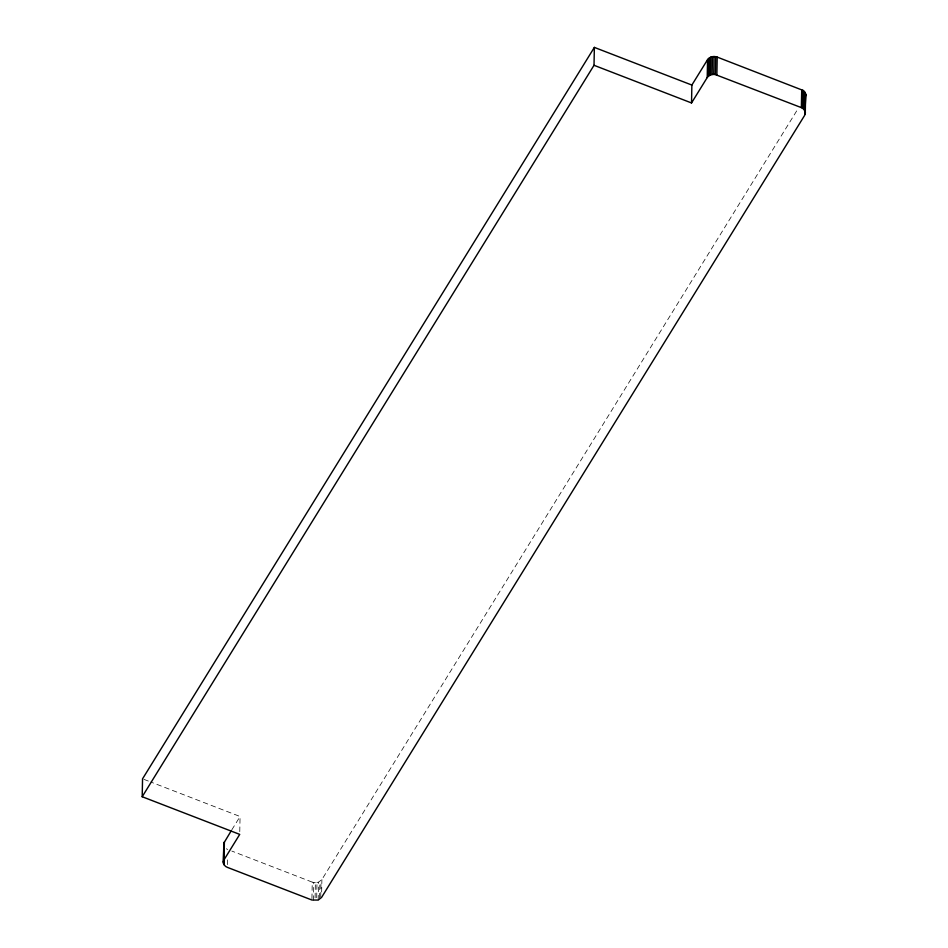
<?xml version="1.0" encoding="UTF-8"?>
<svg xmlns="http://www.w3.org/2000/svg" width="948" height="948" viewBox="0 0 948 948"><rect width="100%" height="100%" fill="white"/><g stroke="black" fill="none" stroke-linecap="round" stroke-linejoin="round"><path stroke-width="0.71" stroke-dasharray="4.74 3.56" d="M227.449 864.623L227.603 856.364M239.773 831.633L240.069 816.501L150.791 782.017M311.939 898.633L312.248 882.126L231.833 851.067M313.433 900.446L313.776 882.552L312.248 882.126M315.091 897.851L315.388 882.707L318.516 882.173L321.893 879.554L798.074 108.653M316.703 897.72L316.988 882.576M318.173 900.067L318.516 882.173M319.571 898.029L319.891 881.51M320.708 897.14L321.028 880.621M321.656 891.938L321.893 879.554M231.845 829.796L240.069 816.501M313.776 882.552L315.388 882.707M143.918 779.363L149.417 781.484M226.371 848.792L227.745 849.479"/><path stroke-width="1.42" d="M691.874 85.059L707.564 59.665C709.614 56.607 713.903 55.861 717.198 57.093L803.086 90.415L805.077 92.406L805.8 94.871L804.734 115.218L321.55 897.448L318.173 900.067L311.904 900.019L227.402 867.373C224.368 866.413 222.14 862.704 224.036 859.789L239.726 834.394L142.2 796.735L142.544 778.841L594.36 47.4L691.874 85.059L691.53 102.953L594.017 65.294L594.36 47.4M223.313 862.242L223.847 843.08L231.099 831.005M223.491 863.498L223.847 843.08M224.036 859.789L224.38 841.895M224.024 864.706L224.214 855.072M691.53 102.953L707.22 77.558L707.564 59.665M707.22 77.558L708.085 76.492L708.429 58.598M708.085 76.492L709.223 75.603L709.566 57.71M709.223 75.603L710.597 74.939L710.941 57.046M710.597 74.939L712.114 74.525L712.458 56.631M712.114 74.525L713.726 74.394L714.069 56.501M805.456 112.765L803.88 109.221L801.368 107.622L715.337 74.56L715.681 56.667M716.854 74.987L717.198 57.093M801.368 107.622L801.712 89.728M802.743 108.309L803.086 90.415M803.88 109.221L804.224 91.328M804.734 110.3L805.077 92.406M805.267 114.021L805.61 93.603M805.8 94.871L805.077 97.324M142.2 796.735L594.017 65.294M713.726 74.394L715.337 74.56M224.368 846.813L223.657 844.348"/></g></svg>
